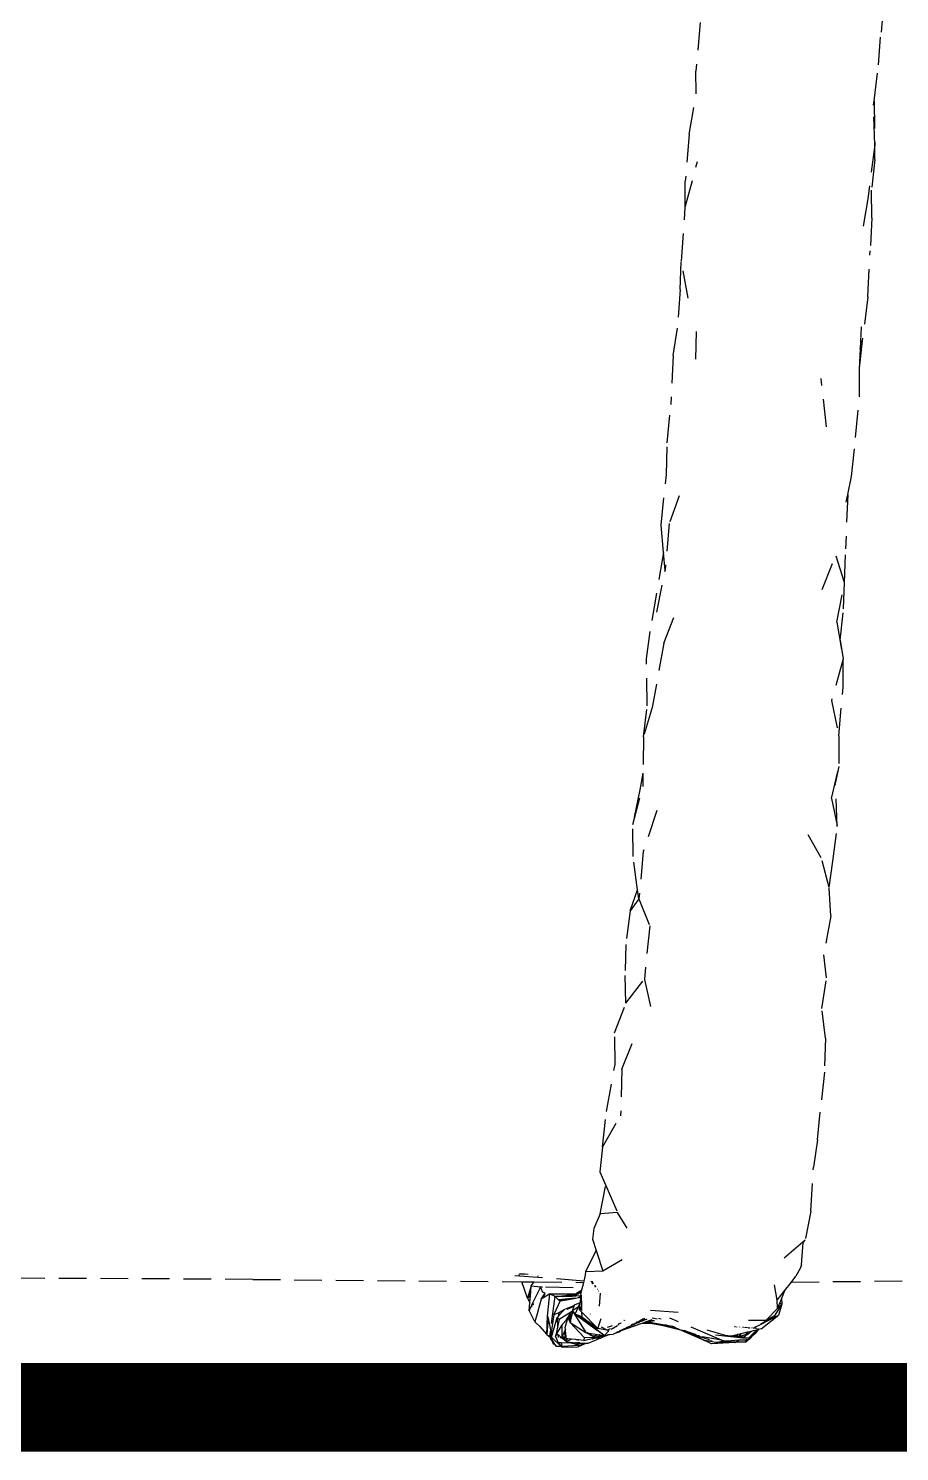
# Model space of a CAD drawing. Header units: millimetres. Extents: x 0 to 460473, y -68369 to 85219.
# Drawn here: x 229145.6 to 229342.1, y -31072.2 to -30751.2 of the extents above; entities that cross this region are included whole.
import ezdxf

# ---------------------------------------------------------------- set-up
doc = ezdxf.new("R2010")
doc.units = ezdxf.units.MM
doc.header["$LTSCALE"] = 50
doc.linetypes.add('HIDDEN2', pattern=[0.1875, 0.125, -0.0625])
doc.layers.add('fur', color=6, linetype='Continuous')
doc.layers.add('hid', color=8, linetype='HIDDEN2')

msp = doc.modelspace()

# ---------------------------------------------------------------- linework, layer by layer
at = {"layer": 'fur', "color": 40, "lineweight": 50, "true_color": 0xf8d731, "const_width": 20}
msp.add_lwpolyline([(227948.79534532, -29852.15140199), (229958.57693828, -29852.15140199), (229958.57693828, -31062.19639215), (227948.79534532, -31062.19639215)], close=True, dxfattribs=at)
at = {"layer": 'hid'}
for p, q in [((229338.50500201, -30745.82988298), (229337.93775493, -30752.50291649)), ((229297.12462753, -30749.87809998), (229296.22143153, -30760.80933582)), ((229337.36284235, -30759.4091837), (229337.93775493, -30752.50291649)), ((229296.26975752, -30765.81898561), (229296.22143153, -30760.80933582)), ((229336.41599854, -30767.51328414), (229337.36284235, -30759.4091837)), ((229294.68499849, -30775.14533364), (229296.26975752, -30765.81898561)), ((229336.3050032, -30768.46330076), (229336.41599854, -30767.51328414)), ((229336.41599854, -30767.51328414), (229336.55963115, -30777.40942537)), ((229336.55963115, -30777.40942537), (229336.3050032, -30768.46330076)), ((229294.68499849, -30775.14533364), (229293.80779855, -30785.61910146)), ((229336.55963115, -30777.40942537), (229334.98587045, -30789.62757124)), ((229336.5682965, -30780.77668998), (229336.55963115, -30777.40942537)), ((229293.81479748, -30791.5279384), (229296.53705021, -30781.18241161)), ((229336.5682965, -30780.77668998), (229335.82440962, -30787.39797711)), ((229293.81479748, -30791.5279384), (229293.80779855, -30785.61910146)), ((229335.92806052, -30793.92177105), (229335.82440962, -30787.39797711)), ((229334.98587045, -30789.62757124), (229333.45643635, -30798.32246342)), ((229292.91360118, -30803.7055871), (229293.81479748, -30791.5279384)), ((229335.92806052, -30793.92177105), (229335.48679429, -30801.35375151)), ((229292.66197278, -30810.04639384), (229292.91360118, -30803.7055871)), ((229294.46869805, -30812.04350423), (229292.91360118, -30803.7055871)), ((229335.02119842, -30811.72627641), (229335.48679429, -30801.35375151)), ((229292.66197278, -30810.04639384), (229292.09339257, -30818.30631642)), ((229335.02119842, -30811.72627641), (229333.71606354, -30821.64058333)), ((229291.10154338, -30824.95760145), (229292.09339257, -30818.30631642)), ((229296.27275706, -30819.53623044), (229296.07978641, -30826.96521111)), ((229333.49543042, -30818.46980499), (229333.24150562, -30823.43017264)), ((229333.71606354, -30821.64058333), (229333.0058382, -30828.0338864)), ((229333.24150562, -30823.43017264), (229333.71606354, -30821.64058333)), ((229291.10154338, -30824.95760145), (229290.51829874, -30836.00282932)), ((229333.24150562, -30823.43017264), (229333.0058382, -30828.0338864)), ((229333.0058382, -30828.0338864), (229333.04183273, -30835.2836296)), ((229325.65662237, -30841.05672602), (229324.451139, -30830.15773793)), ((229332.20196043, -30843.47755679), (229333.04183273, -30835.2836296)), ((229289.72908541, -30844.67972275), (229290.51829874, -30836.00282932)), ((229289.53678132, -30851.81322408), (229289.72908541, -30844.67972275)), ((229331.3264269, -30852.22419535), (229332.20196043, -30843.47755679)), ((229288.33763032, -30863.26417358), (229289.53678132, -30851.81322408)), ((229330.44495721, -30856.33592917), (229331.3264269, -30852.22419535)), ((229292.45700394, -30856.61513839), (229290.20168022, -30862.87495079)), ((229330.44495721, -30856.33592917), (229329.98363108, -30868.56480304)), ((229330.08461573, -30858.01679041), (229330.44495721, -30856.33592917)), ((229288.89027381, -30869.36224759), (229288.33763032, -30863.26417358)), ((229290.20168022, -30862.87495079), (229289.25882358, -30873.428963)), ((229288.89027381, -30869.36224759), (229285.91966466, -30886.9070208)), ((229289.25882358, -30873.428963), (229288.89027381, -30869.36224759)), ((229324.72276437, -30877.71416344), (229327.76130234, -30870.07219766)), ((229329.76166483, -30876.15727228), (229327.76130234, -30870.07219766)), ((229329.76166483, -30876.15727228), (229329.98363108, -30868.56480304)), ((229287.3851085, -30882.87155291), (229289.25882358, -30873.428963)), ((229327.98326858, -30885.09664736), (229329.76166483, -30876.15727228)), ((229329.50470391, -30882.08935759), (229329.76166483, -30876.15727228)), ((229288.94387147, -30889.86406409), (229291.72278225, -30882.80555752)), ((229328.78581322, -30889.1958608), (229329.50470391, -30882.08935759)), ((229285.02580058, -30893.37306878), (229285.91966466, -30886.9070208)), ((229327.98326858, -30885.09664736), (229329.41905026, -30893.35656994)), ((229288.94387147, -30889.86406409), (229286.31960385, -30904.39879802)), ((229328.78581322, -30889.1958608), (229329.41905026, -30893.35656994)), ((229285.22843643, -30903.98407701), (229285.02580058, -30893.37306878)), ((229329.41905026, -30893.35656994), (229326.77745194, -30902.81490874)), ((229329.40438583, -30899.7813708), (229329.41905026, -30893.35656994)), ((229328.41886901, -30910.74785418), (229329.40438583, -30899.7813708)), ((229326.77745194, -30902.81490874), (229328.41886901, -30910.74785418)), ((229284.36723405, -30911.00433625), (229285.22843643, -30903.98407701)), ((229286.31960385, -30904.39879802), (229284.36723405, -30911.00433625)), ((229284.36723405, -30911.00433625), (229284.25979612, -30919.2020856)), ((229328.41886901, -30910.74785418), (229328.43486658, -30917.69986819)), ((229284.25979612, -30919.2020856), (229283.52036282, -30922.95400089)), ((229284.25979612, -30919.2020856), (229284.2202564, -30922.21905227)), ((229326.82377823, -30924.85886773), (229328.43486658, -30917.69986819)), ((229328.43486658, -30917.69986819), (229327.64298699, -30921.48485359)), ((229281.9336041, -30930.77370424), (229284.2202564, -30922.21905227)), ((229328.10758301, -30931.23417205), (229327.64298699, -30921.48485359)), ((229283.52036282, -30922.95400089), (229281.9336041, -30930.77370424)), ((229326.82377823, -30924.85886773), (229328.10758301, -30931.23417205)), ((229287.39977293, -30927.56692842), (229284.33623876, -30936.88052734)), ((229282.02225729, -30938.00019907), (229281.9336041, -30930.77370424)), ((229327.12673216, -30938.99987918), (229328.10758301, -30931.23417205)), ((229324.4858004, -30938.24543192), (229321.50092094, -30933.0587945)), ((229283.05097236, -30945.4617447), (229282.02225729, -30938.00019907)), ((229284.33623876, -30936.88052734), (229283.33205812, -30947.50053493)), ((229326.26019726, -30944.99945977), (229324.4858004, -30938.24543192)), ((229326.26019726, -30944.99945977), (229327.12673216, -30938.99987918)), ((229281.33502845, -30950.25509237), (229283.05097236, -30945.4617447)), ((229283.33205812, -30947.50053493), (229281.33502845, -30950.25509237)), ((229283.33205812, -30947.50053493), (229283.05097236, -30945.4617447)), ((229283.33205812, -30947.50053493), (229285.77135388, -30953.60885792)), ((229326.61014404, -30951.3447662), (229326.26019726, -30944.99945977)), ((229281.33502845, -30950.25509237), (229280.40350343, -30957.8048146)), ((229326.61014404, -30951.3447662), (229325.04171587, -30960.16414967)), ((229285.77135388, -30953.60885792), (229284.56820349, -30965.69126329)), ((229280.40350343, -30957.8048146), (229280.24219463, -30963.69490285)), ((229325.68228513, -30965.3777852), (229325.04171587, -30960.16414967)), ((229280.41850115, -30971.08338634), (229280.24219463, -30963.69490285)), ((229280.41850115, -30971.08338634), (229284.56820349, -30965.69126329)), ((229284.56820349, -30965.69126329), (229286.39425916, -30973.55521355)), ((229324.61911346, -30972.22930624), (229325.68228513, -30965.3777852)), ((229277.86222319, -30977.7586697), (229280.41850115, -30971.08338634)), ((229325.44565445, -30978.96533535), (229324.61911346, -30972.22930624)), ((229277.96020829, -30984.89442087), (229277.86222319, -30977.7586697)), ((229279.45931367, -30985.95334684), (229282.0105924, -30979.68603497)), ((229325.44565445, -30978.96533535), (229325.18569398, -30986.6305495)), ((229276.00117284, -30995.49043014), (229277.96020829, -30984.89442087)), ((229279.45931367, -30985.95334684), (229279.20201946, -30996.46311214)), ((229325.18569398, -30986.6305495), (229324.32615801, -30994.86572381)), ((229275.09364417, -31003.5073697), (229276.00117284, -30995.49043014)), ((229323.66892461, -31001.84998557), (229324.32615801, -30994.86572381)), ((229275.09364417, -31003.5073697), (229279.20201946, -30996.46311214)), ((229323.66892461, -31001.84998557), (229322.70307148, -31008.14354561)), ((229275.09364417, -31003.5073697), (229274.54672733, -31009.13272646)), ((229274.54672733, -31009.13272646), (229275.86076996, -31012.15933139)), ((229322.14482303, -31017.99635683), (229322.70307148, -31008.14354561)), ((229274.57205681, -31018.54456851), (229275.86076996, -31012.15933139)), ((229275.86076996, -31012.15933139), (229278.5017926, -31018.24233964)), ((229274.57205681, -31018.54456851), (229273.14027453, -31021.87508569)), ((229278.5017926, -31018.24233964), (229274.57205681, -31018.54456851)), ((229280.70079156, -31021.83308862), (229278.5017926, -31018.24233964)), ((229322.14482303, -31017.99635683), (229320.87401626, -31024.50890157)), ((229273.14027453, -31021.87508569), (229272.88764627, -31024.26441866)), ((229272.88764627, -31024.26441866), (229273.72591341, -31026.8849367)), ((229320.87401626, -31024.50890157), (229316.02508691, -31028.70035856)), ((229320.03980978, -31030.08176199), (229320.4160859, -31025.04136434)), ((229320.4160859, -31025.04136434), (229320.87401626, -31024.50890157)), ((229271.40053906, -31031.59515619), (229273.72591341, -31026.8849367)), ((229273.72591341, -31026.8849367), (229275.17363201, -31031.41066909)), ((229271.2748915, -31032.39835004), (229271.40053906, -31031.59515619)), ((229271.40053906, -31031.59515619), (229275.17363201, -31031.41066909)), ((229275.17363201, -31031.41066909), (229279.59829254, -31028.85784755)), ((229319.73052347, -31030.89545511), (229318.78066791, -31032.61283505)), ((229320.03980978, -31030.08176199), (229319.73052347, -31030.89545511)), ((229196.21197203, -31033.36428252), (228987.20775264, -31032.32410523)), ((229196.21197203, -31033.36428252), (229256.90722131, -31033.91074647)), ((229270.95308296, -31033.74067858), (229252.67771934, -31032.34735361)), ((229257.51184455, -31032.09233461), (229256.32416487, -31032.21911257)), ((229256.32416487, -31032.21911257), (229256.33217591, -31032.15456674)), ((229258.3256979, -31032.25252075), (229256.32416487, -31032.21911257)), ((229256.34713009, -31032.28574206), (229256.32416487, -31032.21911257)), ((229256.41114821, -31032.47147918), (229256.39356822, -31032.42047396)), ((229258.18654835, -31037.62248484), (229256.90722131, -31033.91074647)), ((229256.90722131, -31033.91074647), (229259.70187848, -31033.9359079)), ((229259.06041547, -31034.84317914), (229258.18654835, -31037.62248484)), ((229258.9495693, -31036.10316138), (229259.06041547, -31034.84317914)), ((229259.06041547, -31034.84317914), (229259.70187848, -31033.9359079)), ((229259.06041547, -31034.84317914), (229261.11676945, -31035.08016257)), ((229259.70187848, -31033.9359079), (229270.88214663, -31034.03656839)), ((229260.48795657, -31032.82409626), (229260.51070512, -31032.79192121)), ((229260.63790916, -31032.61200659), (229260.71322884, -31032.50547609)), ((229270.47775735, -31035.72335787), (229270.88214663, -31034.03656839)), ((229270.88214663, -31034.03656839), (229270.95308296, -31033.74067858)), ((229270.95308296, -31033.74067858), (229271.2748915, -31032.39835004)), ((229272.91936027, -31033.89058877), (229272.47425912, -31033.85665399)), ((229272.63520895, -31034.05235192), (229273.02873862, -31034.05589503)), ((229272.81953574, -31034.27647377), (229273.07162894, -31034.12071624)), ((229273.1104891, -31034.17944658), (229272.87861255, -31034.34830491)), ((229273.29899903, -31034.85945033), (229273.4788897, -31034.75768511)), ((229273.4788897, -31034.75768511), (229273.36114784, -31034.93501669)), ((229314.54564521, -31038.08670239), (229313.96340041, -31034.5761978)), ((229316.20771457, -31035.9384383), (229317.73242623, -31033.96771229)), ((229317.73242623, -31033.96771229), (229318.78066791, -31032.61283505)), ((229317.73242623, -31033.96771229), (229421.49038348, -31032.96381051)), ((229258.18654835, -31037.62248484), (229258.9495693, -31036.10316138)), ((229258.86137993, -31037.10560511), (229258.18654835, -31037.62248484)), ((229258.18654835, -31037.62248484), (229258.73174599, -31038.57914687)), ((229258.73174599, -31038.57914687), (229258.86137993, -31037.10560511)), ((229258.86137993, -31037.10560511), (229258.9495693, -31036.10316138)), ((229260.89323921, -31035.54932512), (229259.44122063, -31038.59693391)), ((229261.31807218, -31037.82347079), (229260.53996807, -31040.54990669)), ((229261.11676945, -31035.08016257), (229260.89323921, -31035.54932512)), ((229261.20904081, -31035.30744039), (229260.89323921, -31035.54932512)), ((229261.11676945, -31035.08016257), (229261.20904081, -31035.30744039)), ((229261.49113412, -31035.09137416), (229261.11676945, -31035.08016257)), ((229261.20904081, -31035.30744039), (229261.59569663, -31036.2598301)), ((229261.31807218, -31037.82347079), (229262.18627349, -31036.50281312)), ((229261.82609018, -31037.49822587), (229261.31807218, -31037.82347079)), ((229261.57421089, -31035.02774244), (229261.49113412, -31035.09137416)), ((229268.50397951, -31035.3013971), (229261.49113412, -31035.09137416)), ((229262.18627349, -31036.50281312), (229261.59569663, -31036.2598301)), ((229261.82609018, -31037.49822587), (229262.18627349, -31036.50281312)), ((229263.23211447, -31036.59805646), (229261.82609018, -31037.49822587)), ((229262.72719124, -31041.67820132), (229263.23211447, -31036.59805646)), ((229263.23211447, -31036.59805646), (229264.33794632, -31037.12151987)), ((229263.23211447, -31036.59805646), (229268.99741792, -31036.63799591)), ((229264.33794632, -31037.12151987), (229263.3682981, -31044.7648512)), ((229264.33794632, -31037.12151987), (229266.59902606, -31037.07885054)), ((229265.21981222, -31037.99595874), (229264.33794632, -31037.12151987)), ((229264.33794632, -31037.12151987), (229265.9606924, -31037.16885628)), ((229269.00831929, -31037.58774405), (229265.21981222, -31037.99595874)), ((229267.07504471, -31037.94494803), (229265.21981222, -31037.99595874)), ((229265.21981222, -31037.99595874), (229265.54476281, -31038.22769254)), ((229265.9606924, -31037.16885628), (229265.25080579, -31037.26895107)), ((229265.54476281, -31038.22769254), (229267.07504471, -31037.94494803)), ((229266.59902606, -31037.07885054), (229265.9606924, -31037.16885628)), ((229265.9606924, -31037.16885628), (229268.04005005, -31037.22951232)), ((229268.78209339, -31036.77103567), (229266.59902606, -31037.07885054)), ((229266.59902606, -31037.07885054), (229268.33697807, -31037.04605327)), ((229267.07504471, -31037.94494803), (229269.00831929, -31037.58774405)), ((229270.24306421, -31037.03819551), (229268.04005005, -31037.22951232)), ((229268.04005005, -31037.22951232), (229268.58117342, -31037.04144501)), ((229268.04005005, -31037.22951232), (229268.33697807, -31037.04605327)), ((229268.33697807, -31037.04605327), (229268.78209339, -31036.77103567)), ((229268.33697807, -31037.04605327), (229268.58117342, -31037.04144501)), ((229268.58117342, -31037.04144501), (229269.72746014, -31036.64305331)), ((229268.58117342, -31037.04144501), (229270.24169324, -31037.01010898)), ((229268.78209339, -31036.77103567), (229268.99741792, -31036.63799591)), ((229269.41850711, -31036.68130064), (229268.78209339, -31036.77103567)), ((229268.99741792, -31036.63799591), (229270.47775735, -31035.72335787)), ((229268.99741792, -31036.63799591), (229269.41850711, -31036.68130064)), ((229269.00831929, -31037.58774405), (229269.74201067, -31037.45218261)), ((229269.72746014, -31036.64305331), (229269.41850711, -31036.68130064)), ((229270.3693308, -31036.17562696), (229269.72746014, -31036.64305331)), ((229269.74201067, -31037.45218261), (229270.21762708, -31037.13178112)), ((229269.74201067, -31037.45218261), (229269.9223936, -31037.41885393)), ((229270.20366262, -31037.2592782), (229269.9223936, -31037.41885393)), ((229269.9223936, -31037.41885393), (229270.19163326, -31037.36910751)), ((229270.19163326, -31037.36910751), (229270.06041454, -31038.56714875)), ((229270.20366262, -31037.2592782), (229270.19163326, -31037.36910751)), ((229270.19163326, -31037.36910751), (229270.2586128, -31037.35673195)), ((229270.19163326, -31037.36910751), (229270.29985118, -31038.20156292)), ((229270.21762708, -31037.13178112), (229270.20366262, -31037.2592782)), ((229270.25250327, -31037.23156885), (229270.20366262, -31037.2592782)), ((229270.21762708, -31037.13178112), (229270.24667712, -31037.11221141)), ((229270.23838245, -31036.94228239), (229270.29055912, -31036.92304668)), ((229270.29210106, -31036.95736467), (229270.23838245, -31036.94228239)), ((229270.23838245, -31036.94228239), (229270.24169324, -31037.01010898)), ((229270.24169324, -31037.01010898), (229270.24306421, -31037.03819551)), ((229270.24306421, -31037.03819551), (229270.24667712, -31037.11221141)), ((229270.27471026, -31036.5703084), (229270.3693308, -31036.17562696)), ((229270.29055912, -31036.92304668), (229270.27471026, -31036.5703084)), ((229270.29210106, -31036.95736467), (229270.29055912, -31036.92304668)), ((229270.29210106, -31036.95736467), (229270.40151549, -31039.39253316)), ((229270.3693308, -31036.17562696), (229270.47775735, -31035.72335787)), ((229273.40301772, -31034.98592603), (229273.5697806, -31034.87358534)), ((229273.43312348, -31035.02253145), (229273.59293482, -31034.9085789)), ((229273.62977359, -31034.96425425), (229273.45428397, -31035.04826036)), ((229273.90136849, -31035.59186776), (229274.01687193, -31035.54928569)), ((229274.25192087, -31036.01810231), (229274.29805048, -31035.97423787)), ((229274.63638037, -31036.48556432), (229274.40608205, -31039.37136259)), ((229314.54564521, -31038.08670239), (229316.20771457, -31035.9384383)), ((229315.51086278, -31037.67507953), (229315.11324127, -31038.66600172)), ((229316.20771457, -31035.9384383), (229315.51086278, -31037.67507953)), ((229315.51086278, -31037.67507953), (229315.61548253, -31038.91614441)), ((229258.56915684, -31040.42728877), (229258.73174599, -31038.57914687)), ((229258.58046399, -31040.40355645), (229258.56915684, -31040.42728877)), ((229259.12278124, -31039.26529909), (229258.58046399, -31040.40355645)), ((229259.86096041, -31042.92911388), (229258.58046399, -31040.40355645)), ((229259.44122063, -31038.59693391), (229259.12278124, -31039.26529909)), ((229259.12278124, -31039.26529909), (229259.24034312, -31039.47158572)), ((229259.44122063, -31038.59693391), (229259.49475729, -31039.12466704)), ((229260.53278339, -31040.57508146), (229259.86096041, -31042.92911388)), ((229260.53278339, -31040.57508146), (229260.47440668, -31040.57068773)), ((229260.53996807, -31040.54990669), (229260.48109792, -31040.54496289)), ((229260.53996807, -31040.54990669), (229260.53278339, -31040.57508146)), ((229265.54476281, -31038.22769254), (229264.17530438, -31041.31822649)), ((229264.17530438, -31041.31822649), (229265.19281633, -31040.92525396)), ((229265.19281633, -31040.92525396), (229265.34668456, -31040.82208022)), ((229266.26337414, -31040.46642098), (229265.29496235, -31041.49952703)), ((229265.29496235, -31041.49952703), (229265.34668456, -31040.82208022)), ((229266.55594239, -31040.15430785), (229265.34668456, -31040.82208022)), ((229265.34668456, -31040.82208022), (229266.26337414, -31040.46642098)), ((229268.13236935, -31040.71826843), (229265.35079231, -31042.426649)), ((229266.55594239, -31040.15430785), (229266.26337414, -31040.46642098)), ((229268.77662636, -31039.26959411), (229266.55594239, -31040.15430785)), ((229267.18489029, -31040.07146612), (229268.73162481, -31039.40854741)), ((229267.62040354, -31041.50714314), (229268.13236935, -31040.71826843)), ((229267.65663213, -31042.30933963), (229268.16499001, -31041.215506)), ((229268.16499001, -31041.215506), (229267.71717165, -31042.38600306)), ((229267.97510559, -31042.58369381), (229268.36831535, -31040.97896736)), ((229268.01238905, -31041.30203144), (229268.16499001, -31041.215506)), ((229268.44914199, -31040.58070457), (229268.13236935, -31040.71826843)), ((229268.33996722, -31040.9915178), (229268.16499001, -31041.215506)), ((229268.33996722, -31040.9915178), (229268.36831535, -31040.97896736)), ((229268.36831535, -31040.97896736), (229268.37679019, -31040.94438074)), ((229268.39596059, -31040.8661445), (229268.37562755, -31040.88925077)), ((229268.37562755, -31040.88925077), (229268.37679019, -31040.94438074)), ((229268.38566416, -31040.47678531), (229268.73162481, -31039.40854741)), ((229269.70124086, -31039.54634742), (229268.38566416, -31040.47678531)), ((229268.38566416, -31040.47678531), (229268.44914199, -31040.58070457)), ((229268.38848106, -31040.83530352), (229268.41816978, -31040.77550671)), ((229268.39596059, -31040.8661445), (229268.38848106, -31040.83530352)), ((229268.41816978, -31040.77550671), (229268.44914199, -31040.58070457)), ((229268.44914199, -31040.58070457), (229268.95424437, -31041.22448304)), ((229268.44914199, -31040.58070457), (229271.35321293, -31045.3349457)), ((229268.73162481, -31039.40854741), (229268.77662636, -31039.26959411)), ((229268.77662636, -31039.26959411), (229268.81993146, -31039.13587905)), ((229268.81993146, -31039.13587905), (229270.06041454, -31038.56714875)), ((229268.95424437, -31041.22448304), (229269.70124086, -31039.54634742)), ((229268.95424437, -31041.22448304), (229275.50304525, -31046.03988728)), ((229269.70330926, -31041.4997402), (229268.95424437, -31041.22448304)), ((229269.70124086, -31039.54634742), (229270.03538241, -31038.79569485)), ((229270.03538241, -31038.79569485), (229269.88476955, -31040.1708067)), ((229270.36096655, -31039.45360412), (229269.88476955, -31040.1708067)), ((229269.88476955, -31040.1708067), (229270.37329961, -31039.70626568)), ((229269.88476955, -31040.1708067), (229270.42263815, -31040.71704068)), ((229270.39919899, -31040.23685374), (229269.88476955, -31040.1708067)), ((229270.03538241, -31038.79569485), (229270.1567835, -31038.52296601)), ((229270.06041454, -31038.56714875), (229270.03538241, -31038.79569485)), ((229270.06041454, -31038.56714875), (229270.1567835, -31038.52296601)), ((229270.1567835, -31038.52296601), (229270.29985118, -31038.20156292)), ((229270.29985118, -31038.20156292), (229270.40151549, -31039.39253316)), ((229270.40151549, -31039.39253316), (229270.36096655, -31039.45360412)), ((229270.41387809, -31039.66767978), (229270.36096655, -31039.45360412)), ((229270.37329961, -31039.70626568), (229270.41387809, -31039.66767978)), ((229270.43968517, -31040.24205172), (229270.37329961, -31039.70626568)), ((229270.37329961, -31039.70626568), (229270.39919899, -31040.23685374)), ((229270.39919899, -31040.23685374), (229270.40638778, -31040.38412706)), ((229270.43968517, -31040.24205172), (229270.39919899, -31040.23685374)), ((229270.42263815, -31040.71704068), (229270.47467985, -31041.78319398)), ((229270.42263815, -31040.71704068), (229274.10212827, -31044.4537573)), ((229272.43567631, -31041.21402244), (229272.37914818, -31041.10412658)), ((229285.97432302, -31040.3395449), (229293.77147074, -31040.84425962)), ((229314.61263502, -31039.91357468), (229312.0476917, -31042.56013967)), ((229315.61548253, -31038.91614441), (229313.85808309, -31041.64370374)), ((229314.63802801, -31039.8502922), (229314.54564521, -31038.08670239)), ((229314.63802801, -31039.8502922), (229314.61263502, -31039.91357468)), ((229315.0944102, -31038.71293109), (229314.63802801, -31039.8502922)), ((229314.63802801, -31039.8502922), (229315.61548253, -31038.91614441)), ((229315.61548253, -31038.91614441), (229314.82360294, -31041.43071862)), ((229315.11324127, -31038.66600172), (229315.0944102, -31038.71293109)), ((229315.61548253, -31038.91614441), (229315.0944102, -31038.71293109)), ((229315.11324127, -31038.66600172), (229315.61548253, -31038.91614441)), ((229259.86096041, -31042.92911388), (229260.93379728, -31043.92804405)), ((229260.93379728, -31043.92804405), (229262.5762142, -31045.81191235)), ((229262.5762142, -31045.81191235), (229262.72719124, -31041.67820132)), ((229262.83390401, -31042.19197673), (229262.5762142, -31045.81191235)), ((229262.72719124, -31041.67820132), (229262.83390401, -31042.19197673)), ((229262.83390401, -31042.19197673), (229263.3682981, -31044.7648512)), ((229264.17530438, -31041.31822649), (229263.50767452, -31045.43588789)), ((229263.65071748, -31046.42686936), (229264.89619476, -31041.92493408)), ((229264.99293666, -31044.11237557), (229264.53758263, -31046.25738121)), ((229266.04801962, -31043.53432157), (229264.78054568, -31045.54793081)), ((229265.29496235, -31041.49952703), (229264.89619476, -31041.92493408)), ((229265.35079231, -31042.426649), (229264.89619476, -31041.92493408)), ((229264.89619476, -31041.92493408), (229264.99293666, -31044.11237557)), ((229265.35079231, -31042.426649), (229264.99293666, -31044.11237557)), ((229265.99302798, -31046.25813116), (229266.04801962, -31043.53432157)), ((229266.04801962, -31043.53432157), (229266.59003493, -31042.94062713)), ((229266.59003493, -31042.94062713), (229266.66309009, -31042.83536152)), ((229266.66309009, -31042.83536152), (229266.93610561, -31042.56155992)), ((229266.70625286, -31044.22352339), (229267.28053836, -31042.13369938)), ((229266.74119091, -31044.5778868), (229266.70625286, -31044.22352339)), ((229266.93610561, -31042.56155992), (229267.02622185, -31042.42270216)), ((229267.02622185, -31042.42270216), (229267.32956637, -31041.95528653)), ((229267.02622185, -31042.42270216), (229267.28053836, -31042.13369938)), ((229267.28053836, -31042.13369938), (229267.32956637, -31041.95528653)), ((229267.34182289, -31041.91068507), (229267.32956637, -31041.95528653)), ((229267.32956637, -31041.95528653), (229267.85941085, -31043.05585502)), ((229267.32956637, -31041.95528653), (229267.40565501, -31041.99151804)), ((229267.34182289, -31041.91068507), (229267.92024895, -31041.38566436)), ((229267.34182289, -31041.91068507), (229267.62040354, -31041.50714314)), ((229267.40565501, -31041.99151804), (229267.92024895, -31041.38566436)), ((229267.40565501, -31041.99151804), (229267.65663213, -31042.30933963)), ((229267.62040354, -31041.50714314), (229267.92024895, -31041.38566436)), ((229267.65663213, -31042.30933963), (229267.71717165, -31042.38600306)), ((229267.71717165, -31042.38600306), (229267.92471278, -31042.64882005)), ((229267.85941085, -31043.05585502), (229267.95099298, -31042.68209963)), ((229267.85941085, -31043.05585502), (229271.35321293, -31045.3349457)), ((229270.9656052, -31046.49961428), (229267.85941085, -31043.05585502)), ((229267.92024895, -31041.38566436), (229267.94906826, -31041.37398856)), ((229267.92471278, -31042.64882005), (229267.97510559, -31042.58369381)), ((229267.95099298, -31042.68209963), (229267.92471278, -31042.64882005)), ((229267.94906826, -31041.37398856), (229268.01238905, -31041.30203144)), ((229268.01238905, -31041.30203144), (229268.06211606, -31041.3281886)), ((229269.8005362, -31041.53546796), (229269.70330926, -31041.4997402)), ((229269.8005362, -31041.53546796), (229269.8243313, -31041.59369576)), ((229270.47467985, -31041.78319398), (229269.8005362, -31041.53546796)), ((229274.91353879, -31045.54470631), (229269.8243313, -31041.59369576)), ((229270.47467985, -31041.78319398), (229274.10212827, -31044.4537573)), ((229274.10212827, -31044.4537573), (229274.82135224, -31042.18966557)), ((229276.46669592, -31044.901472), (229274.10212827, -31044.4537573)), ((229274.81659299, -31044.04274939), (229276.2877517, -31044.80834845)), ((229277.29007867, -31043.8598108), (229276.18014562, -31044.19727523)), ((229277.09398165, -31044.56221002), (229278.508908, -31043.79695954)), ((229277.29007867, -31043.8598108), (229277.3159661, -31043.82262728)), ((229278.57978118, -31043.55397745), (229278.84172743, -31043.5422086)), ((229278.8101665, -31043.39764277), (229278.70145514, -31043.47141203)), ((229279.17584991, -31043.28646026), (229278.8101665, -31043.39764277)), ((229278.84172743, -31043.5422086), (229278.87330852, -31043.5180354)), ((229278.9430201, -31044.99467333), (229280.48235206, -31044.32560075)), ((229279.00479851, -31043.26556954), (229279.35333913, -31043.15060417)), ((229279.36054577, -31044.92454915), (229283.87583389, -31043.31603387)), ((229279.36054577, -31044.92454915), (229280.48235206, -31044.32560075)), ((229280.0086676, -31042.58436491), (229279.95710029, -31042.61935741)), ((229280.05502661, -31042.61350948), (229280.0086676, -31042.58436491)), ((229280.10903124, -31042.57217256), (229280.05502661, -31042.61350948)), ((229280.48235206, -31044.32560075), (229282.18295754, -31043.51252428)), ((229280.48235206, -31044.32560075), (229281.4151977, -31043.82754114)), ((229280.51855073, -31044.19544123), (229281.4151977, -31043.82754114)), ((229281.4151977, -31043.82754114), (229282.18295754, -31043.51252428)), ((229281.4151977, -31043.82754114), (229281.90861937, -31043.56409626)), ((229281.67746249, -31043.60755073), (229281.73953889, -31043.57606073)), ((229281.73953889, -31043.57606073), (229281.70268218, -31043.59475734)), ((229281.90861937, -31043.56409626), (229281.73953889, -31043.57606073)), ((229281.94980387, -31043.53303641), (229281.90861937, -31043.56409626)), ((229281.97735019, -31043.5273999), (229281.94980387, -31043.53303641)), ((229281.97735019, -31043.5273999), (229282.23516965, -31043.38974641)), ((229282.18295754, -31043.51252428), (229281.97735019, -31043.5273999)), ((229282.09434919, -31043.39607326), (229282.23516965, -31043.38974641)), ((229282.18295754, -31043.51252428), (229282.41790483, -31043.41612388)), ((229282.23516965, -31043.38974641), (229282.70278155, -31043.14008174)), ((229282.23516965, -31043.38974641), (229282.41790483, -31043.41612388)), ((229282.41790483, -31043.41612388), (229283.146539, -31043.11716054)), ((229282.4766943, -31043.20211798), (229282.61558858, -31043.13165996)), ((229282.61558858, -31043.13165996), (229282.70278155, -31043.14008174)), ((229282.70278155, -31043.14008174), (229282.74555794, -31043.11724281)), ((229282.74555794, -31043.11724281), (229282.72049844, -31043.07844149)), ((229282.8134721, -31043.10970928), (229282.74555794, -31043.11724281)), ((229282.87594129, -31043.09256831), (229282.8134721, -31043.10970928)), ((229283.06398212, -31043.04097166), (229282.82559196, -31043.02512986)), ((229282.92654092, -31043.09716686), (229282.87594129, -31043.09256831)), ((229282.92654092, -31043.09716686), (229283.06398212, -31043.04097166)), ((229283.146539, -31043.11716054), (229282.92654092, -31043.09716686)), ((229283.06398212, -31043.04097166), (229283.70646607, -31042.57828176)), ((229283.06398212, -31043.04097166), (229283.87376662, -31042.81877431)), ((229283.2948374, -31043.05631274), (229283.06398212, -31043.04097166)), ((229283.146539, -31043.11716054), (229283.2948374, -31043.05631274)), ((229283.2948374, -31043.05631274), (229283.87376662, -31042.81877431)), ((229283.70646607, -31042.57828176), (229283.74012199, -31042.58623087)), ((229283.74012199, -31042.58623087), (229283.80667152, -31042.55069912)), ((229283.74012199, -31042.58623087), (229284.18464074, -31042.69122064)), ((229283.80667152, -31042.55069912), (229283.77370278, -31042.54417405)), ((229283.80667152, -31042.55069912), (229284.11496451, -31042.37105946)), ((229284.29268488, -31042.64688943), (229283.80667152, -31042.55069912)), ((229283.87376662, -31042.81877431), (229284.18464074, -31042.69122064)), ((229283.87583389, -31043.31603387), (229284.17238643, -31043.21039071)), ((229283.87583389, -31043.31603387), (229284.85215795, -31043.27216911)), ((229284.14667631, -31042.36916571), (229284.11496451, -31042.37105946)), ((229284.2032353, -31042.32628163), (229284.14667631, -31042.36916571)), ((229284.17238643, -31043.21039071), (229284.39893966, -31043.12968393)), ((229284.85215795, -31043.27216911), (229284.17238643, -31043.21039071)), ((229284.18464074, -31042.69122064), (229284.29268488, -31042.64688943)), ((229284.2032353, -31042.32628163), (229284.6795199, -31042.08467291)), ((229284.67852005, -31042.33740524), (229284.2032353, -31042.32628163)), ((229284.29268488, -31042.64688943), (229285.21877124, -31042.26691017)), ((229284.39893966, -31043.12968393), (229284.59944564, -31043.05825617)), ((229285.86100691, -31043.22684306), (229284.39893966, -31043.12968393)), ((229285.11387074, -31042.87499862), (229284.59944564, -31043.05825617)), ((229284.59944564, -31043.05825617), (229285.23376913, -31042.93901166)), ((229284.85215795, -31043.27216911), (229285.86100691, -31043.22684306)), ((229287.26056001, -31043.49104741), (229284.85215795, -31043.27216911)), ((229285.11387074, -31042.87499862), (229285.69270108, -31042.66879751)), ((229285.11387074, -31042.87499862), (229285.14110423, -31042.88003404)), ((229285.14110423, -31042.88003404), (229285.23376913, -31042.93901166)), ((229285.23376913, -31042.93901166), (229285.34598624, -31042.91791632)), ((229285.34598624, -31042.91791632), (229286.87418618, -31042.63063474)), ((229285.34598624, -31042.91791632), (229289.54891238, -31043.69502904)), ((229285.34598624, -31042.91791632), (229287.13976072, -31043.38918307)), ((229285.69270108, -31042.66879751), (229286.35559837, -31042.43264858)), ((229285.69270108, -31042.66879751), (229286.87418618, -31042.63063474)), ((229285.86100691, -31043.22684306), (229287.13976072, -31043.38918307)), ((229285.86100691, -31043.22684306), (229287.26056001, -31043.49104741)), ((229287.43904629, -31042.35012048), (229286.33029815, -31042.09805356)), ((229287.13976072, -31043.38918307), (229289.54891238, -31043.69502904)), ((229287.26056001, -31043.49104741), (229288.80734897, -31043.78304659)), ((229287.76523882, -31043.53691319), (229287.26056001, -31043.49104741)), ((229287.72353515, -31042.10934667), (229288.35556354, -31042.28030777)), ((229287.76523882, -31043.53691319), (229288.80734897, -31043.78304659)), ((229289.54891238, -31043.69502904), (229287.76523882, -31043.53691319)), ((229288.80734897, -31043.78304659), (229292.42838317, -31044.63828964)), ((229288.80734897, -31043.78304659), (229291.73429461, -31044.3355885)), ((229289.54891238, -31043.69502904), (229289.7515741, -31043.73250079)), ((229291.19120413, -31044.09873961), (229289.7515741, -31043.73250079)), ((229289.7515741, -31043.73250079), (229290.79292365, -31043.92504426)), ((229300.9043975, -31046.60747632), (229290.32332838, -31042.13041971)), ((229291.19120413, -31044.09873961), (229290.79292365, -31043.92504426)), ((229291.53845393, -31044.18707922), (229291.19120413, -31044.09873961)), ((229291.73429461, -31044.3355885), (229291.19120413, -31044.09873961)), ((229292.42838317, -31044.63828964), (229291.73429461, -31044.3355885)), ((229291.73429461, -31044.3355885), (229292.22401645, -31044.42803703)), ((229304.05294624, -31044.00988231), (229304.06670327, -31043.98256083)), ((229304.07906411, -31044.01196453), (229304.09431164, -31043.9839072)), ((229304.93234864, -31044.02477554), (229304.96795491, -31044.0828302)), ((229305.0087332, -31044.02850056), (229305.02474284, -31044.08735755)), ((229305.21547542, -31044.03858271), (229305.23626164, -31044.10422061)), ((229305.49632901, -31044.12495415), (229305.49277075, -31044.0521055)), ((229306.10312144, -31044.17332989), (229306.1315105, -31044.08325475)), ((229306.87688401, -31044.11960419), (229306.7059264, -31044.22138774)), ((229306.86656168, -31044.23419418), (229306.87688401, -31044.11960419)), ((229306.9625245, -31044.1237806), (229306.89929097, -31044.23680348)), ((229307.3030292, -31044.26899099), (229307.24302458, -31044.13745967)), ((229307.40230014, -31044.14522702), (229307.41442057, -31044.27787153)), ((229307.69561074, -31044.30028905), (229307.66832317, -31044.1582001)), ((229307.72080482, -31044.16075946), (229307.74359337, -31044.3041144)), ((229308.04729999, -31042.59463726), (229312.0476917, -31042.56013967)), ((229308.11240563, -31044.33351749), (229308.14353327, -31044.18137455)), ((229308.14272016, -31044.33593427), (229308.43287403, -31044.19548475)), ((229308.17140369, -31044.33822103), (229308.19985989, -31044.18412141)), ((229308.84315833, -31044.21549298), (229308.80182415, -31044.38848049)), ((229309.17558806, -31044.2317045), (229309.27880013, -31044.42650678)), ((229309.3307715, -31044.23927229), (229310.79654862, -31043.52157246)), ((229309.50699874, -31044.31001224), (229309.40070421, -31044.43622543)), ((229309.50699874, -31044.31001224), (229309.49426254, -31044.27236622)), ((229309.5322309, -31044.2800518), (229309.50699874, -31044.31001224)), ((229309.55382856, -31044.44843307), (229309.50699874, -31044.31001224)), ((229309.55382856, -31044.44843307), (229309.60202088, -31044.45227514)), ((229309.60202088, -31044.45227514), (229309.66850695, -31044.30763686)), ((229309.60202088, -31044.45227514), (229309.72439802, -31044.31895036)), ((229309.75436988, -31044.32501727), (229309.60202088, -31044.45227514)), ((229309.8853898, -31044.35153839), (229309.72730321, -31044.46226312)), ((229310.24357396, -31044.4240422), (229310.16921182, -31044.49749371)), ((229310.28125833, -31044.50642647), (229310.27594369, -31044.43059449)), ((229310.79654862, -31043.52157246), (229314.82360294, -31041.43071862)), ((229313.85808309, -31041.64370374), (229310.79654862, -31043.52157246)), ((229310.89053432, -31044.55500022), (229314.82360294, -31041.43071862)), ((229313.85808309, -31041.64370374), (229312.0476917, -31042.56013967)), ((229262.5762142, -31045.81191235), (229263.31769778, -31046.41586302)), ((229263.3682981, -31044.7648512), (229263.20245231, -31046.07214416)), ((229263.38666931, -31046.1821974), (229263.20245231, -31046.07214416)), ((229263.20245231, -31046.07214416), (229263.35842859, -31046.35637429)), ((229263.31769778, -31046.41586302), (229263.20245231, -31046.07214416)), ((229263.31769778, -31046.41586302), (229263.37571283, -31046.46311724)), ((229263.38666931, -31046.1821974), (229263.35842859, -31046.35637429)), ((229263.35842859, -31046.35637429), (229263.65071748, -31046.42686936)), ((229263.37571283, -31046.46311724), (229263.35842859, -31046.35637429)), ((229263.3682981, -31044.7648512), (229263.50767452, -31045.43588789)), ((229263.37571283, -31046.46311724), (229263.49897411, -31046.74126394)), ((229263.48407615, -31046.91208544), (229263.37571283, -31046.46311724)), ((229263.73817571, -31046.94598012), (229263.37571283, -31046.46311724)), ((229263.50767452, -31045.43588789), (229263.38666931, -31046.1821974)), ((229263.59383029, -31046.95531279), (229263.48407615, -31046.91208544)), ((229263.48407615, -31046.91208544), (229263.69121477, -31047.17506689)), ((229263.51172794, -31046.77004376), (229263.59383029, -31046.95531279)), ((229263.59383029, -31046.95531279), (229263.73817571, -31046.94598012)), ((229263.79529139, -31047.0346595), (229263.59383029, -31046.95531279)), ((229263.59383029, -31046.95531279), (229263.69121477, -31047.17506689)), ((229263.65071748, -31046.42686936), (229265.82003969, -31048.48434911)), ((229263.69121477, -31047.17506689), (229264.02566047, -31047.9297643)), ((229263.69121477, -31047.17506689), (229264.31690647, -31047.96943982)), ((229263.79529139, -31047.0346595), (229263.73817571, -31046.94598012)), ((229264.40509224, -31047.98145308), (229263.79529139, -31047.0346595)), ((229264.53758263, -31046.25738121), (229264.78054568, -31045.54793081)), ((229264.53758263, -31046.25738121), (229264.92247154, -31045.66431596)), ((229264.53758263, -31046.25738121), (229265.15015615, -31047.66728265)), ((229264.78054568, -31045.54793081), (229264.92247154, -31045.66431596)), ((229264.92247154, -31045.66431596), (229265.06680751, -31045.7826775)), ((229265.06680751, -31045.7826775), (229265.09640838, -31046.45198595)), ((229265.06680751, -31045.7826775), (229265.21757438, -31045.90631265)), ((229265.15015615, -31047.66728265), (229265.82003969, -31048.48434911)), ((229265.82965662, -31047.67951804), (229265.15015615, -31047.66728265)), ((229265.19536413, -31046.48644617), (229265.21757438, -31045.90631265)), ((229265.21757438, -31045.90631265), (229265.59180155, -31046.21319461)), ((229265.59180155, -31046.21319461), (229265.66251481, -31046.6491261)), ((229265.59180155, -31046.21319461), (229267.13818719, -31047.48129565)), ((229265.82965662, -31047.67951804), (229265.95924487, -31048.47840068)), ((229267.97766817, -31047.71819609), (229265.82965662, -31047.67951804)), ((229266.74119091, -31044.5778868), (229265.99302798, -31046.25813116)), ((229265.99302798, -31046.25813116), (229266.54976288, -31045.35089336)), ((229267.13818719, -31047.48129565), (229265.99302798, -31046.25813116)), ((229265.99302798, -31046.25813116), (229266.80917768, -31046.29010998)), ((229266.95188218, -31046.71484923), (229265.99302798, -31046.25813116)), ((229266.54976288, -31045.35089336), (229266.52768856, -31045.27097281)), ((229266.54976288, -31045.35089336), (229266.7803562, -31044.97512569)), ((229266.78315026, -31046.19587716), (229266.54976288, -31045.35089336)), ((229266.7803562, -31044.97512569), (229266.74119091, -31044.5778868)), ((229266.90458866, -31046.23516877), (229266.7803562, -31044.97512569)), ((229266.90458866, -31046.23516877), (229266.78315026, -31046.19587716)), ((229266.80917768, -31046.29010998), (229266.78315026, -31046.19587716)), ((229266.80917768, -31046.29010998), (229266.91039654, -31046.29407599)), ((229266.95188218, -31046.71484923), (229266.80917768, -31046.29010998)), ((229266.91039654, -31046.29407599), (229266.90458866, -31046.23516877)), ((229266.95188218, -31046.71484923), (229266.91039654, -31046.29407599)), ((229267.31232877, -31046.75442528), (229266.95188218, -31046.71484923)), ((229266.97112473, -31046.87644259), (229266.95188218, -31046.71484923)), ((229266.97112473, -31046.87644259), (229267.31232877, -31046.75442528)), ((229267.13818719, -31047.48129565), (229266.97112473, -31046.87644259)), ((229267.13818719, -31047.48129565), (229268.51854398, -31047.58363984)), ((229267.28719415, -31047.21490228), (229268.07202922, -31046.83783832)), ((229268.07202922, -31046.83783832), (229267.31232877, -31046.75442528)), ((229269.12436719, -31046.95338215), (229268.07202922, -31046.83783832)), ((229268.51854398, -31047.58363984), (229269.02379136, -31047.65103547)), ((229268.54535392, -31047.65304217), (229269.02379136, -31047.65103547)), ((229269.02379136, -31047.65103547), (229268.77360518, -31047.73252809)), ((229269.13513204, -31047.66588735), (229269.02379136, -31047.65103547)), ((229269.79279092, -31047.16965186), (229269.12436719, -31046.95338215)), ((229270.93394335, -31047.15206867), (229269.12436719, -31046.95338215)), ((229269.27646752, -31047.63983478), (229269.13513204, -31047.66588735)), ((229269.27646752, -31047.63983478), (229269.40591857, -31047.64943271)), ((229269.40591857, -31047.64943271), (229269.90245957, -31047.76824219)), ((229269.40591857, -31047.64943271), (229270.00887362, -31047.69413778)), ((229270.9656052, -31046.49961428), (229270.93394335, -31047.15206867)), ((229270.93394335, -31047.15206867), (229273.09496301, -31046.62604716)), ((229270.9656052, -31046.49961428), (229273.39323606, -31046.43136905)), ((229271.35321293, -31045.3349457), (229272.97578192, -31046.17673103)), ((229271.35321293, -31045.3349457), (229271.68937449, -31045.39205023)), ((229272.97578192, -31046.17673103), (229271.68937449, -31045.39205023)), ((229271.68937449, -31045.39205023), (229274.44153777, -31045.85956656)), ((229274.66337626, -31046.59785741), (229271.83147354, -31047.82927133)), ((229273.09496301, -31046.62604716), (229272.75050985, -31046.82242311)), ((229272.9604916, -31046.79777178), (229273.28429756, -31046.62264417)), ((229274.24159881, -31045.97341006), (229272.97578192, -31046.17673103)), ((229272.97578192, -31046.17673103), (229273.39323606, -31046.43136905)), ((229273.28429756, -31046.62264417), (229273.09496301, -31046.62604716)), ((229273.28429756, -31046.62264417), (229273.42780677, -31046.54502848)), ((229274.66337626, -31046.59785741), (229273.28429756, -31046.62264417)), ((229275.18884954, -31046.11636678), (229273.39323606, -31046.43136905)), ((229273.42780677, -31046.54502848), (229275.18884954, -31046.11636678)), ((229273.42780677, -31046.54502848), (229274.66337626, -31046.59785741)), ((229274.44153777, -31045.85956656), (229274.24159881, -31045.97341006)), ((229274.5874176, -31045.91786315), (229274.24159881, -31045.97341006)), ((229274.44153777, -31045.85956656), (229274.5874176, -31045.91786315)), ((229274.5874176, -31045.91786315), (229274.63457536, -31045.8923583)), ((229274.63457536, -31045.8923583), (229275.50304525, -31046.03988728)), ((229274.66337626, -31046.59785741), (229274.79384452, -31046.55137971)), ((229275.12867682, -31046.40694156), (229274.79384452, -31046.55137971)), ((229274.96532241, -31045.54775721), (229274.91353879, -31045.54470631)), ((229274.96532241, -31045.54775721), (229274.94780017, -31045.57130517)), ((229275.06293011, -31045.66068639), (229274.96532241, -31045.54775721)), ((229275.06293011, -31045.66068639), (229275.08548263, -31045.64848906)), ((229275.50304525, -31046.03988728), (229275.06293011, -31045.66068639)), ((229276.81215246, -31045.83059826), (229275.12867682, -31046.40694156)), ((229275.12867682, -31046.40694156), (229276.19488328, -31045.93937721)), ((229275.50304525, -31046.03988728), (229275.18884954, -31046.11636678)), ((229275.50304525, -31046.03988728), (229275.56490584, -31046.05039568)), ((229275.86016296, -31045.71342931), (229275.56490584, -31046.05039568)), ((229275.56490584, -31046.05039568), (229276.19488328, -31045.93937721)), ((229275.95427512, -31045.60602247), (229275.86016296, -31045.71342931)), ((229276.0436373, -31045.68395887), (229275.86016296, -31045.71342931)), ((229276.53875776, -31044.93897338), (229275.95427512, -31045.60602247)), ((229276.13179355, -31045.61648117), (229275.95427512, -31045.60602247)), ((229276.81215246, -31045.83059826), (229276.19488328, -31045.93937721)), ((229276.8542796, -31044.4857724), (229276.2877517, -31044.80834845)), ((229276.2877517, -31044.80834845), (229276.46669592, -31044.901472)), ((229276.46669592, -31044.901472), (229276.62415623, -31044.81631097)), ((229276.53875776, -31044.93897338), (229276.46669592, -31044.901472)), ((229276.81215246, -31045.83059826), (229277.55227032, -31045.70017016)), ((229278.75342101, -31045.24870172), (229277.55227032, -31045.70017016)), ((229278.42253612, -31045.25870343), (229278.15520128, -31045.39431652)), ((229278.42253612, -31045.25870343), (229279.36054577, -31044.92454915)), ((229278.75342101, -31045.24870172), (229278.42253612, -31045.25870343)), ((229278.75342101, -31045.24870172), (229279.36054577, -31044.92454915)), ((229292.42838317, -31044.63828964), (229293.5934978, -31044.91347516)), ((229298.12856062, -31047.12421189), (229292.42838317, -31044.63828964)), ((229293.5934978, -31044.91347516), (229298.12856062, -31047.12421189)), ((229294.30478223, -31045.15937337), (229293.5934978, -31044.91347516)), ((229295.70978872, -31045.87056538), (229293.5934978, -31044.91347516)), ((229296.36888929, -31045.88485458), (229294.30478223, -31045.15937337)), ((229294.30478223, -31045.15937337), (229295.70978872, -31045.87056538)), ((229296.10244963, -31046.04814584), (229295.70978872, -31045.87056538)), ((229299.24269497, -31046.98283215), (229296.10244963, -31046.04814584)), ((229297.0374121, -31046.11982337), (229296.10244963, -31046.04814584)), ((229298.32119459, -31046.60913265), (229296.10244963, -31046.04814584)), ((229296.10244963, -31046.04814584), (229298.12856062, -31047.12421189)), ((229302.00855156, -31047.0785738), (229297.61655273, -31046.3233766)), ((229298.12856062, -31047.12421189), (229298.19544679, -31047.12876609)), ((229298.19544679, -31047.12876609), (229299.88647297, -31047.24390586)), ((229299.69490337, -31047.88776724), (229298.19544679, -31047.12876609)), ((229300.67342124, -31047.56303994), (229298.19544679, -31047.12876609)), ((229302.8897509, -31045.9971494), (229298.77404339, -31044.83098093)), ((229305.02509287, -31047.59378779), (229299.69490337, -31047.88776724)), ((229299.99519472, -31046.34657747), (229299.94279383, -31046.34256023)), ((229300.60809784, -31045.83816052), (229306.79349064, -31046.54386118)), ((229300.67342124, -31047.56303994), (229302.45211523, -31047.25114169)), ((229305.02509287, -31047.59378779), (229300.67342124, -31047.56303994)), ((229300.9043975, -31046.60747632), (229300.87880962, -31046.60842029)), ((229302.00855156, -31047.0785738), (229300.9043975, -31046.60747632)), ((229302.00855156, -31047.0785738), (229302.07374235, -31047.09139427)), ((229302.45211523, -31047.25114169), (229302.07374235, -31047.09139427)), ((229302.61179317, -31047.31855703), (229302.45211523, -31047.25114169)), ((229303.075168, -31047.28833535), (229302.61179317, -31047.31855703)), ((229303.71695845, -31047.41455032), (229302.61179317, -31047.31855703)), ((229306.79349064, -31046.54386118), (229302.8897509, -31045.9971494)), ((229302.8897509, -31045.9971494), (229304.54349944, -31046.07814374)), ((229303.35138074, -31047.27032053), (229303.075168, -31047.28833535)), ((229303.075168, -31047.28833535), (229303.71695845, -31047.41455032)), ((229305.7885028, -31047.11136949), (229303.35138074, -31047.27032053)), ((229303.71695845, -31047.41455032), (229303.35138074, -31047.27032053)), ((229303.71695845, -31047.41455032), (229305.29577726, -31047.42273539)), ((229304.57626191, -31046.0702815), (229304.54349944, -31046.07814374)), ((229305.10394413, -31045.9436498), (229304.57626191, -31046.0702815)), ((229305.44666423, -31046.25619144), (229304.57626191, -31046.0702815)), ((229305.02509287, -31047.59378779), (229305.29577726, -31047.42273539)), ((229305.51624511, -31045.84470698), (229305.10394413, -31045.9436498)), ((229305.10394413, -31045.9436498), (229305.51668479, -31045.89590648)), ((229305.29577726, -31047.42273539), (229305.7885028, -31047.11136949)), ((229305.29577726, -31047.42273539), (229307.47805322, -31047.43404895)), ((229305.44666423, -31046.25619144), (229305.51668479, -31045.89590648)), ((229305.60842316, -31046.29074166), (229305.44666423, -31046.25619144)), ((229305.57958716, -31045.82950633), (229305.51624511, -31045.84470698)), ((229305.51668479, -31045.89590648), (229305.51624511, -31045.84470698)), ((229306.07468537, -31045.71069406), (229305.57958716, -31045.82950633)), ((229305.60842316, -31046.29074166), (229305.57958716, -31045.82950633)), ((229305.69315309, -31046.29841059), (229305.60842316, -31046.29074166)), ((229305.69315309, -31046.29841059), (229305.75099689, -31046.28925114)), ((229305.80544876, -31046.27559104), (229305.75099689, -31046.28925114)), ((229306.51085853, -31047.06425687), (229305.7885028, -31047.11136949)), ((229306.25600059, -31045.66718255), (229305.80544876, -31046.27559104)), ((229306.07468537, -31045.71069406), (229305.80544876, -31046.27559104)), ((229305.80544876, -31046.27559104), (229305.92438152, -31046.24575491)), ((229306.79349064, -31046.54386118), (229305.80544876, -31046.27559104)), ((229305.94484266, -31046.21508368), (229305.92438152, -31046.24575491)), ((229306.90185927, -31046.407811), (229305.92438152, -31046.24575491)), ((229306.32071406, -31045.65165279), (229305.94484266, -31046.21508368)), ((229305.94484266, -31046.21508368), (229307.54308446, -31045.68595345)), ((229307.55675448, -31045.83555649), (229305.94484266, -31046.21508368)), ((229306.25600059, -31045.66718255), (229306.07468537, -31045.71069406)), ((229306.32071406, -31045.65165279), (229306.25600059, -31045.66718255)), ((229307.51378851, -31045.36534215), (229306.32071406, -31045.65165279)), ((229307.56781458, -31046.99532135), (229306.51085853, -31047.06425687)), ((229307.55438965, -31047.06093853), (229306.51085853, -31047.06425687)), ((229306.79349064, -31046.54386118), (229306.96763312, -31046.41376421)), ((229306.79349064, -31046.54386118), (229308.12328844, -31046.51836297)), ((229306.90185927, -31046.407811), (229306.96763312, -31046.41376421)), ((229306.96763312, -31046.41376421), (229307.32471856, -31046.14059537)), ((229307.32471856, -31046.14059537), (229307.38030262, -31046.10547038)), ((229307.38030262, -31046.10547038), (229307.56856632, -31045.96482384)), ((229307.47805322, -31047.43404895), (229308.00116428, -31046.96705793)), ((229307.47805322, -31047.43404895), (229307.6686909, -31047.06057506)), ((229307.47805322, -31047.43404895), (229307.55438965, -31047.06093853)), ((229307.77462874, -31045.30274645), (229307.51378851, -31045.36534215)), ((229307.51378851, -31045.36534215), (229307.54308446, -31045.68595345)), ((229307.54308446, -31045.68595345), (229307.86665446, -31045.57882906)), ((229307.54308446, -31045.68595345), (229307.55675448, -31045.83555649)), ((229307.55438965, -31047.06093853), (229307.56781458, -31046.99532135)), ((229307.6686909, -31047.06057506), (229307.55438965, -31047.06093853)), ((229307.83365405, -31045.76678421), (229307.55675448, -31045.83555649)), ((229307.55675448, -31045.83555649), (229307.56856632, -31045.96482384)), ((229307.66216603, -31046.98916767), (229307.56781458, -31046.99532135)), ((229307.56856632, -31045.96482384), (229307.83365405, -31045.76678421)), ((229308.00116428, -31046.96705793), (229307.66216603, -31046.98916767)), ((229307.66216603, -31046.98916767), (229307.6686909, -31047.06057506)), ((229307.88312805, -31045.27670909), (229307.77462874, -31045.30274645)), ((229307.87889, -31045.50914105), (229307.77462874, -31045.30274645)), ((229307.83365405, -31045.76678421), (229307.86665446, -31045.57882906)), ((229307.96098621, -31045.67165792), (229307.83365405, -31045.76678421)), ((229307.86665446, -31045.57882906), (229307.87889, -31045.50914105)), ((229307.90729625, -31045.56537378), (229307.86665446, -31045.57882906)), ((229307.87889, -31045.50914105), (229307.90247147, -31045.37483189)), ((229307.90729625, -31045.56537378), (229307.87889, -31045.50914105)), ((229307.92130816, -31045.26754673), (229307.88312805, -31045.27670909)), ((229307.90247147, -31045.37483189), (229307.88312805, -31045.27670909)), ((229307.90247147, -31045.37483189), (229308.00343272, -31045.24783871)), ((229307.90247147, -31045.37483189), (229307.92130816, -31045.26754673)), ((229307.90729625, -31045.56537378), (229308.21794956, -31045.46252573)), ((229307.90729625, -31045.56537378), (229307.96098621, -31045.67165792)), ((229308.00343272, -31045.24783871), (229307.92130816, -31045.26754673)), ((229307.96098621, -31045.67165792), (229308.21794956, -31045.46252573)), ((229308.18861184, -31046.95483245), (229308.00116428, -31046.96705793)), ((229308.64408216, -31045.09409747), (229308.00343272, -31045.24783871)), ((229308.34530232, -31046.29906783), (229308.12328844, -31046.51836297)), ((229308.12328844, -31046.51836297), (229308.1681333, -31046.81800157)), ((229308.1681333, -31046.81800157), (229308.23572445, -31046.75766169)), ((229308.1681333, -31046.81800157), (229308.18861184, -31046.95483245)), ((229309.29218448, -31045.81454008), (229308.18861184, -31046.95483245)), ((229308.18861184, -31046.95483245), (229308.41016908, -31046.60193171)), ((229308.23572445, -31046.75766169), (229308.18861184, -31046.95483245)), ((229308.21794956, -31045.46252573), (229308.25920435, -31045.4488675)), ((229308.34530232, -31046.29906783), (229308.23572445, -31046.75766169)), ((229308.23572445, -31046.75766169), (229308.41016908, -31046.60193171)), ((229308.61130451, -31045.18582332), (229308.25920435, -31045.4488675)), ((229309.01660957, -31045.63598133), (229308.34530232, -31046.29906783)), ((229308.41016908, -31046.60193171), (229309.01660957, -31045.63598133)), ((229308.41016908, -31046.60193171), (229309.29218448, -31045.81454008)), ((229308.64408216, -31045.09409747), (229308.61130451, -31045.18582332)), ((229308.64408216, -31045.09409747), (229308.69488691, -31045.10047298)), ((229308.69488691, -31045.10047298), (229308.73065257, -31045.07332255)), ((229308.73065257, -31045.07332255), (229308.87750709, -31045.05746509)), ((229308.91960761, -31045.02797765), (229308.87750709, -31045.05746509)), ((229309.86082113, -31044.80210789), (229308.91960761, -31045.02797765)), ((229309.60938947, -31045.05046054), (229309.01660957, -31045.63598133)), ((229309.75877976, -31045.33241954), (229309.29218448, -31045.81454008)), ((229309.29218448, -31045.81454008), (229309.7823695, -31045.37694276)), ((229309.68339631, -31044.97735998), (229309.60938947, -31045.05046054)), ((229309.60938947, -31045.05046054), (229309.75877976, -31045.33241954)), ((229309.68339631, -31044.97735998), (229310.29995746, -31044.77323496)), ((229309.86082113, -31044.80210789), (229309.68339631, -31044.97735998)), ((229309.75877976, -31045.33241954), (229309.68339631, -31044.97735998)), ((229310.29995746, -31044.77323496), (229309.75877976, -31045.33241954)), ((229309.75877976, -31045.33241954), (229309.7823695, -31045.37694276)), ((229309.7823695, -31045.37694276), (229310.29995746, -31044.77323496)), ((229310.29468401, -31044.6979907), (229309.86082113, -31044.80210789)), ((229310.89053432, -31044.55500022), (229310.29468401, -31044.6979907)), ((229310.29995746, -31044.77323496), (229310.29468401, -31044.6979907)), ((229264.02566047, -31047.9297643), (229264.31690647, -31047.96943982)), ((229264.31690647, -31047.96943982), (229264.40509224, -31047.98145308)), ((229264.31690647, -31047.96943982), (229264.75821574, -31048.52972236)), ((229264.75821574, -31048.52972236), (229264.40509224, -31047.98145308)), ((229265.82003969, -31048.48434911), (229264.75821574, -31048.52972236)), ((229265.82003969, -31048.48434911), (229265.98569576, -31048.64146455)), ((229269.95309249, -31048.30773788), (229265.95924487, -31048.47840068)), ((229265.95924487, -31048.47840068), (229265.98569576, -31048.64146455)), ((229265.98569576, -31048.64146455), (229269.63614069, -31048.59571775)), ((229268.94427707, -31048.009229), (229267.97766817, -31047.71819609)), ((229268.77360518, -31047.73252809), (229267.97766817, -31047.71819609)), ((229269.47200243, -31047.71082294), (229268.77360518, -31047.73252809)), ((229268.94427707, -31048.009229), (229270.56799899, -31047.85701939)), ((229269.95309249, -31048.30773788), (229268.94427707, -31048.009229)), ((229270.00887362, -31047.69413778), (229269.47200243, -31047.71082294)), ((229269.90245957, -31047.76824219), (229269.47200243, -31047.71082294)), ((229271.02692475, -31047.80381743), (229269.63614069, -31048.59571775)), ((229271.37536224, -31047.81484112), (229269.63614069, -31048.59571775)), ((229269.63614069, -31048.59571775), (229269.95309249, -31048.30773788)), ((229269.90245957, -31047.76824219), (229270.56799899, -31047.85701939)), ((229271.02692475, -31047.80381743), (229269.90245957, -31047.76824219)), ((229270.00887362, -31047.69413778), (229271.02692475, -31047.80381743)), ((229271.08006564, -31047.77355947), (229271.02692475, -31047.80381743)), ((229271.02692475, -31047.80381743), (229271.0962845, -31047.8060118)), ((229271.0962845, -31047.8060118), (229271.14709848, -31047.77852951)), ((229271.37536224, -31047.81484112), (229271.14709848, -31047.77852951)), ((229271.41242302, -31047.79820154), (229271.37536224, -31047.81484112)), ((229271.83147354, -31047.82927133), (229271.41242302, -31047.79820154)), ((228735.99865146, -31052.95734411), (229943.18235069, -31052.95734411))]:
    msp.add_line(p, q, dxfattribs=at)

doc.saveas('drawing.dxf')
